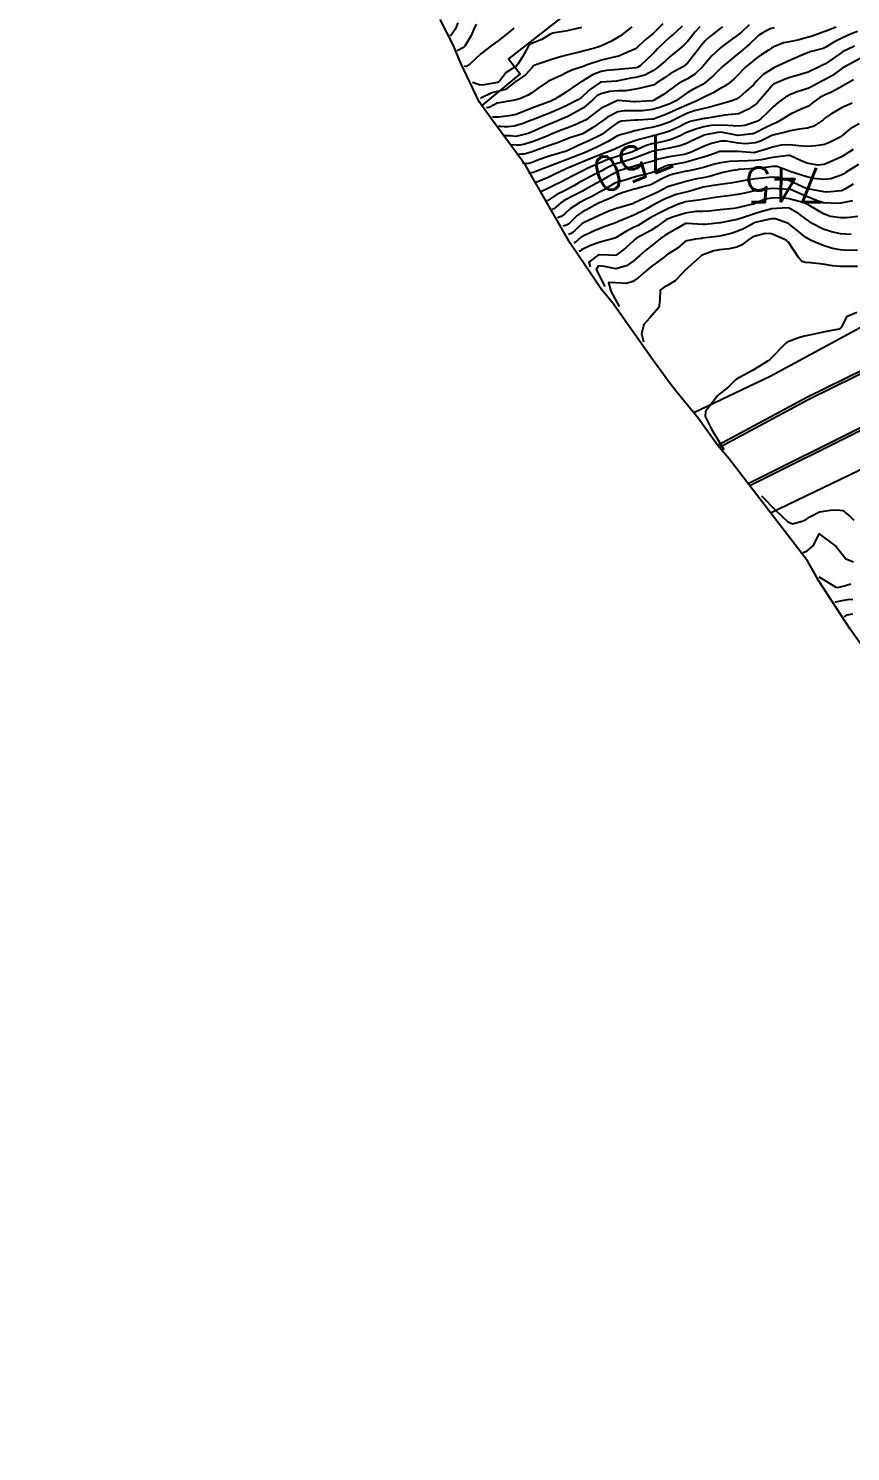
# Model space of a CAD drawing. Header units: metres. Extents: x 318500 to 325275, y 7408834 to 7428799.
# Drawn here: x 322921.5 to 323016.8, y 7420818.3 to 7420983.5 of the extents above; entities that cross this region are included whole.
import ezdxf
from ezdxf.enums import TextEntityAlignment as Align

# ---------------------------------------------------------------- set-up
doc = ezdxf.new("R2010")
doc.units = ezdxf.units.M
doc.header["$MEASUREMENT"] = 0
for name, color, linetype in [('Area', 45, 'Continuous'), ('Canteiro', 45, 'Continuous'), ('Cotas', 45, 'Continuous'), ('Curvas de Nivel 1m', 11, 'Continuous'), ('Curvas de Nivel 5m', 15, 'Continuous'), ('Edificações', 30, 'Continuous'), ('Vias Primárias', 230, 'Continuous')]:
    doc.layers.add(name, color=color, linetype=linetype)
doc.styles.add('Style-STANDARD', font='STANDARD.shx')

msp = doc.modelspace()

# ---------------------------------------------------------------- linework, layer by layer
at = {"layer": 'Area'}
msp.add_lwpolyline([(323020.4, 7420908.68), (323016.78, 7420913.76), (323013.11, 7420919.39), (323012.68, 7420920.16), (323011.82, 7420921.66), (323011.55, 7420922.02), (323002.72, 7420933.54), (323001.41, 7420935.08), (322999.16, 7420938.25), (322996.67, 7420941.26), (322995.98, 7420942.13), (322993.97, 7420944.87), (322989.24, 7420951.57), (322989.24, 7420951.58), (322987.94, 7420953.17), (322984.31, 7420958.56), (322979.8, 7420966.44), (322979.11, 7420967.61), (322975.21, 7420972.9), (322973.76, 7420974.94), (322971.64, 7420979.43), (322970.74, 7420981.54), (322969.24, 7420984.48)], dxfattribs=at)
at = {"layer": 'Canteiro'}
msp.add_lwpolyline([(323004.95, 7420930.64), (323018.28, 7420937.31), (323030.43, 7420943.98), (323040.66, 7420949.43), (323050.48, 7420953.81), (323062.11, 7420958.81, 1.137708), (323058.94, 7420964.15), (323047.2, 7420958.22), (323036.5, 7420952.71), (323022.99, 7420945.82), (323011.99, 7420940.41), (323001.62, 7420934.84)], format="xyb", dxfattribs=at)
at = {"layer": 'Curvas de Nivel 1m', "flags": 128}
for points, elevation in [([(322973.39, 7420983.96), (322973.14, 7420983.37), (322972.78, 7420982.55), (322972.1, 7420981.39), (322971.94, 7420981.24), (322971.2, 7420980.87)], 764), ([(322977.77, 7420983.51), (322977.54, 7420983.31), (322976.68, 7420982.6), (322975.95, 7420982.02), (322975.55, 7420981.74), (322974.99, 7420981.34), (322973.93, 7420980.5), (322972.7, 7420979.37), (322972.25, 7420979.04), (322972.06, 7420979.09)], 763), ([(322985.63, 7420983.56), (322984.13, 7420983.23), (322984, 7420983.2), (322983.97, 7420983.2), (322982.31, 7420982.9), (322981.96, 7420982.74), (322981.04, 7420982.18), (322979.95, 7420981.76), (322979.64, 7420981.59), (322979.38, 7420981.29), (322978.78, 7420980.15), (322978.25, 7420979.3), (322978.1, 7420979.12), (322977.92, 7420979.01), (322976.87, 7420978.36), (322976.12, 7420977.33), (322976, 7420977.22), (322975.89, 7420977.18), (322974.33, 7420976.9), (322973.88, 7420976.88), (322972.98, 7420977.19)], 762), ([(322991.47, 7420983.64), (322990.85, 7420983.14), (322990.35, 7420982.76), (322989.96, 7420982.49), (322989.11, 7420982), (322987.94, 7420981.45), (322987.74, 7420981.37), (322987.12, 7420981.18), (322985.94, 7420980.88), (322985.49, 7420980.76), (322983.93, 7420980.35), (322983.04, 7420980.12), (322981.93, 7420979.77), (322980.44, 7420979.27), (322980.07, 7420979.12), (322979.92, 7420978.98), (322979.12, 7420978.07), (322978.01, 7420977.31), (322977.93, 7420977.27), (322977.89, 7420977.22), (322976.81, 7420976.39), (322975.87, 7420976.16), (322975.21, 7420976), (322973.96, 7420975.36), (322973.9, 7420975.32), (322973.89, 7420975.32)], 761), ([(322997.31, 7420983.72), (322996.59, 7420983.06), (322996.26, 7420982.77), (322995.96, 7420982.51), (322995.2, 7420981.83), (322994.45, 7420981.08), (322994.2, 7420980.83), (322993.93, 7420980.57), (322992.41, 7420979.11), (322992.12, 7420978.92), (322991.92, 7420978.87), (322990.31, 7420978.75), (322989.91, 7420978.71), (322988.51, 7420978.57), (322987.91, 7420978.47), (322986.98, 7420978.11), (322985.89, 7420977.44), (322985.75, 7420977.35), (322985.51, 7420977.21), (322984.54, 7420976.56), (322983.87, 7420976.1), (322983.35, 7420975.75), (322982.53, 7420975.24), (322982.08, 7420975.03), (322981.86, 7420974.94), (322981.33, 7420974.74), (322979.85, 7420974.19), (322978.03, 7420973.48), (322977.84, 7420973.43), (322977.19, 7420973.31), (322976.02, 7420973.15), (322975.96, 7420973.15), (322975.46, 7420973.16), (322975.29, 7420973.16)], 759), ([(322999.36, 7420983.64), (322998.77, 7420983.03), (322998.42, 7420982.58), (322997.95, 7420981.98), (322997.49, 7420981.5), (322996.94, 7420981.05), (322995.93, 7420980.24), (322995.32, 7420979.68), (322994.65, 7420979.08), (322994.24, 7420978.77), (322993.91, 7420978.53), (322992.98, 7420978.03), (322991.9, 7420977.78), (322991.33, 7420977.7), (322989.89, 7420977.39), (322989.69, 7420977.36), (322987.89, 7420977.23), (322987.85, 7420977.21), (322987.77, 7420977.17), (322986.67, 7420976.4), (322985.87, 7420975.66), (322985.63, 7420975.44), (322985.28, 7420975.21), (322983.85, 7420974.47), (322983, 7420974.08), (322981.84, 7420973.58), (322981.04, 7420973.26), (322980.17, 7420972.94), (322979.83, 7420972.81), (322978.73, 7420972.38), (322977.82, 7420972.12), (322977.1, 7420972.03), (322976.66, 7420972.06), (322976.25, 7420972.09), (322975.98, 7420972.08)], 758), ([(323001.98, 7420983.66), (323001.6, 7420983.37), (323001.11, 7420983), (323000.46, 7420982.5), (322999.96, 7420982.02), (322999.49, 7420981.47), (322999.16, 7420981.02), (322997.92, 7420979.42), (322997.47, 7420979.05), (322996.45, 7420978.52), (322995.91, 7420978.2), (322995.24, 7420977.74), (322994.27, 7420977.09), (322994.04, 7420976.93), (322993.89, 7420976.86), (322992.46, 7420976.53), (322991.88, 7420976.42), (322990.78, 7420976.23), (322989.88, 7420976.2), (322988.9, 7420976.13), (322987.87, 7420975.89), (322987.42, 7420975.62), (322986.95, 7420975.18), (322985.85, 7420974.26), (322984.02, 7420973.23), (322983.9, 7420973.17), (322983.84, 7420973.15), (322982.5, 7420972.57), (322981.83, 7420972.3), (322981.08, 7420972), (322979.81, 7420971.41), (322979.72, 7420971.37), (322979.43, 7420971.28), (322978.16, 7420970.94), (322977.99, 7420970.92), (322977.36, 7420970.99), (322977.03, 7420971.01), (322976.68, 7420971)], 757), ([(323005.07, 7420983.86), (323004.1, 7420982.96), (323004.04, 7420982.89), (323003.97, 7420982.84), (323002.87, 7420982.07), (323001.95, 7420981.37), (323001.74, 7420981.2), (323001.51, 7420980.99), (323000.71, 7420980.23), (322999.92, 7420979.33), (322999.65, 7420979.01), (322998.76, 7420978.17), (322997.9, 7420977.63), (322997.52, 7420977.43), (322996.88, 7420977.06), (322996.28, 7420976.66), (322995.88, 7420976.35), (322995.15, 7420975.8), (322993.99, 7420975.09), (322993.9, 7420975.05), (322993.86, 7420975.04), (322993.8, 7420975.04), (322991.86, 7420974.95), (322991.69, 7420974.96), (322989.86, 7420975.11), (322989.81, 7420975.1), (322987.85, 7420974.15), (322986.58, 7420973.19), (322986.17, 7420972.86), (322985.83, 7420972.68), (322984.81, 7420972.23), (322983.82, 7420971.86), (322983.37, 7420971.69), (322982.3, 7420971.25), (322981.95, 7420971.11), (322981.81, 7420971.05), (322980.54, 7420970.53), (322979.79, 7420970.27), (322979.04, 7420970.03), (322978.48, 7420969.92), (322978.05, 7420969.92), (322977.82, 7420969.94), (322977.38, 7420969.92)], 756), ([(323015.18, 7420983.62), (323013.97, 7420983.14), (323013.75, 7420983.06), (323013.1, 7420982.84), (323012.27, 7420982.54), (323011.96, 7420982.45), (323010.72, 7420982.11), (323009.96, 7420981.96), (323009.06, 7420981.79), (323007.95, 7420981.34), (323007.68, 7420981.17), (323007.31, 7420980.92), (323006.48, 7420980.38), (323005.93, 7420980), (323004.64, 7420978.95), (323004.27, 7420978.59), (323003.91, 7420978.18), (323003.31, 7420977.56), (323002.59, 7420976.98), (323002.16, 7420976.72), (323001.88, 7420976.55), (323000.9, 7420975.98), (322999.87, 7420975.49), (322999.55, 7420975.33), (322998.92, 7420975.02), (322997.86, 7420974.57), (322996.97, 7420974.18), (322995.85, 7420973.66), (322995.42, 7420973.49), (322994.35, 7420973.08), (322993.98, 7420972.95), (322993.84, 7420972.92), (322992.14, 7420972.81), (322991.84, 7420972.8), (322990.28, 7420972.7), (322989.83, 7420972.54), (322989.03, 7420971.95), (322987.98, 7420971.17), (322987.88, 7420971.1), (322987.81, 7420971.06), (322986.54, 7420970.44), (322985.79, 7420970.12), (322985.15, 7420969.85), (322983.87, 7420969.23), (322983.78, 7420969.19), (322983.72, 7420969.17), (322981.77, 7420968.61), (322980.76, 7420968.26), (322979.77, 7420967.87), (322979.51, 7420967.79), (322979.43, 7420967.79), (322979.39, 7420967.79), (322978.78, 7420967.76)], 754), ([(323017.64, 7420983.11), (323016.83, 7420982.79), (323016.23, 7420982.53), (323015.96, 7420982.41), (323014.9, 7420981.87), (323013.95, 7420981.28), (323013.64, 7420981.14), (323012.47, 7420980.84), (323012.06, 7420980.73), (323011.94, 7420980.68), (323011.64, 7420980.56), (323009.93, 7420979.82), (323008.01, 7420978.91), (323007.95, 7420978.88), (323007.92, 7420978.87), (323006.71, 7420978.12), (323005.9, 7420977.29), (323005.73, 7420977.09), (323005.57, 7420976.93), (323004.7, 7420976.13), (323003.87, 7420975.4), (323003.59, 7420975.24), (323002.82, 7420974.98), (323001.86, 7420974.71), (323000.52, 7420974.33), (322999.85, 7420974.17), (322998.71, 7420973.88), (322997.85, 7420973.57), (322996.75, 7420973.06), (322996.15, 7420972.75), (322995.83, 7420972.6), (322994.71, 7420972.2), (322993.82, 7420971.98), (322993.08, 7420971.85), (322991.82, 7420971.56), (322991.46, 7420971.48), (322990.27, 7420971.14), (322989.92, 7420971.04), (322989.81, 7420970.99), (322988.65, 7420970.3), (322987.79, 7420969.87), (322987.31, 7420969.65), (322986.32, 7420969.19), (322985.78, 7420968.96), (322985.37, 7420968.8), (322983.77, 7420968.17), (322982.02, 7420967.5), (322981.76, 7420967.41), (322981.34, 7420967.26), (322980.22, 7420966.8), (322980.02, 7420966.74), (322979.48, 7420966.68)], 753), ([(323017.31, 7420981.42), (323015.98, 7420980.8), (323015.94, 7420980.78), (323015.86, 7420980.72), (323013.93, 7420979.37), (323013.58, 7420979.18), (323012.88, 7420978.84), (323012.23, 7420978.53), (323011.91, 7420978.4), (323010.75, 7420978.02), (323009.9, 7420977.79), (323009.23, 7420977.56), (323007.89, 7420976.98), (323007.84, 7420976.96), (323007.8, 7420976.91), (323006.92, 7420975.87), (323006.12, 7420974.93), (323006, 7420974.79), (323005.86, 7420974.67), (323004.99, 7420974.08), (323003.85, 7420973.56), (323002.25, 7420973.39), (323001.84, 7420973.33), (323001.57, 7420973.27), (322999.99, 7420973.01), (322999.86, 7420972.99), (322999.84, 7420972.99), (322998.22, 7420972.65), (322997.83, 7420972.51), (322996.86, 7420972.02), (322995.82, 7420971.54), (322995.47, 7420971.41), (322994.3, 7420971.09), (322993.91, 7420970.99), (322993.81, 7420970.96), (322992.33, 7420970.58), (322991.8, 7420970.41), (322990.85, 7420970.08), (322989.79, 7420969.6), (322989.49, 7420969.45), (322988.78, 7420969.16), (322988.04, 7420968.91), (322987.78, 7420968.8), (322987.11, 7420968.52), (322985.77, 7420967.97), (322983.92, 7420967.22), (322983.81, 7420967.17), (322983.76, 7420967.14), (322982.47, 7420966.51), (322981.74, 7420966.17), (322981.11, 7420965.89), (322980.54, 7420965.67), (322980.18, 7420965.6)], 752), ([(323017.93, 7420979.99), (323016.11, 7420978.98), (323015.92, 7420978.87), (323015.82, 7420978.8), (323014.73, 7420978), (323013.9, 7420977.55), (323013.42, 7420977.32), (323012.56, 7420976.84), (323012.14, 7420976.59), (323011.88, 7420976.48), (323010.65, 7420976.1), (323009.87, 7420975.8), (323009.29, 7420975.47), (323008.48, 7420974.9), (323007.85, 7420974.37), (323007.13, 7420973.63), (323006.37, 7420972.92), (323006.05, 7420972.71), (323005.84, 7420972.61), (323004.56, 7420972.21), (323003.83, 7420972.12), (323002.61, 7420972.19), (323001.83, 7420972.25), (323000.65, 7420972.18), (322999.83, 7420972.03), (322999.02, 7420971.82), (322997.81, 7420971.37), (322997.59, 7420971.26), (322997.16, 7420971.05), (322996.23, 7420970.64), (322995.8, 7420970.51), (322994.64, 7420970.24), (322993.79, 7420970.06), (322993.05, 7420969.84), (322991.78, 7420969.25), (322991.7, 7420969.2), (322991.47, 7420969.12), (322989.77, 7420968.61), (322988.69, 7420968.24), (322987.77, 7420967.86), (322986.27, 7420967.19), (322985.92, 7420967.03), (322985.76, 7420966.94), (322984.6, 7420966.36), (322983.74, 7420965.88), (322983.31, 7420965.66), (322982.42, 7420965.24), (322981.96, 7420965.01), (322981.72, 7420964.88), (322981.07, 7420964.56), (322980.88, 7420964.52)], 751), ([(323017.01, 7420974.78), (323015.85, 7420974.29), (323014.53, 7420973.5), (323013.84, 7420973.04), (323013.74, 7420972.94), (323013.62, 7420972.83), (323012.57, 7420972.1), (323011.83, 7420971.88), (323010.91, 7420971.77), (323009.82, 7420971.57), (323009.28, 7420971.43), (323007.81, 7420971.07), (323007.7, 7420971.03), (323007.48, 7420970.91), (323006.37, 7420970.36), (323005.8, 7420970.18), (323004.68, 7420970.07), (323003.8, 7420970.13), (323002.41, 7420970.37), (323001.8, 7420970.37), (323000.7, 7420970.09), (322999.79, 7420969.75), (322999.28, 7420969.53), (322998.18, 7420969.03), (322997.78, 7420968.89), (322997.59, 7420968.85), (322995.78, 7420968.57), (322994.57, 7420968.28), (322993.77, 7420968.03), (322992.28, 7420967.63), (322991.76, 7420967.48), (322990.62, 7420967.14), (322989.97, 7420966.93), (322989.76, 7420966.83), (322988.69, 7420966.22), (322987.74, 7420965.69), (322987.4, 7420965.51), (322986.81, 7420965.18), (322986.13, 7420964.79), (322985.72, 7420964.57), (322984.82, 7420964.1), (322983.7, 7420963.53), (322983.5, 7420963.43), (322983.23, 7420963.23), (322982.4, 7420962.53), (322982.22, 7420962.45)], 749), ([(323017.83, 7420972.39), (323016.79, 7420971.82), (323015.81, 7420971), (323015.71, 7420970.9), (323015.54, 7420970.8), (323014.39, 7420970.23), (323013.8, 7420970), (323012.81, 7420969.82), (323011.79, 7420969.76), (323010.83, 7420969.83), (323009.8, 7420969.96), (323008.77, 7420969.92), (323007.79, 7420969.69), (323007.21, 7420969.5), (323005.78, 7420969.05), (323005.68, 7420969.04), (323003.78, 7420969.16), (323003.58, 7420969.17), (323001.78, 7420969.19), (323001.62, 7420969.16), (323001.17, 7420969), (323000.15, 7420968.63), (322999.78, 7420968.51), (322999.08, 7420968.32), (322997.77, 7420967.96), (322996.38, 7420967.68), (322995.77, 7420967.58), (322995.37, 7420967.47), (322994.55, 7420967.08), (322994.04, 7420966.81), (322993.75, 7420966.69), (322992.47, 7420966.39), (322991.75, 7420966.19), (322990.93, 7420965.94), (322989.74, 7420965.59), (322989.43, 7420965.46), (322988.92, 7420965.16), (322988.18, 7420964.71), (322987.72, 7420964.46), (322986.88, 7420964.01), (322985.7, 7420963.41), (322985.57, 7420963.34), (322985.31, 7420963.2), (322984.35, 7420962.56), (322983.69, 7420961.95), (322983.28, 7420961.63), (322982.85, 7420961.48)], 748), ([(323017.15, 7420969.42), (323016.18, 7420968.79), (323015.78, 7420968.56), (323015.28, 7420968.31), (323013.77, 7420967.68), (323013.01, 7420967.6), (323011.77, 7420967.84), (323011.03, 7420968.12), (323009.78, 7420968.7), (323009.62, 7420968.72), (323007.78, 7420968.47), (323006.48, 7420968.22), (323005.77, 7420968.12), (323004.91, 7420968.09), (323003.77, 7420968.06), (323002.79, 7420968), (323001.77, 7420967.88), (323001.06, 7420967.71), (322999.76, 7420967.32), (322998.48, 7420967.03), (322997.88, 7420966.91), (322997.76, 7420966.89), (322996.25, 7420966.56), (322995.75, 7420966.39), (322994.87, 7420965.95), (322993.73, 7420965.33), (322993.56, 7420965.27), (322992.88, 7420965.1), (322991.98, 7420964.86), (322991.72, 7420964.79), (322990.45, 7420964.41), (322989.71, 7420964.14), (322989.05, 7420963.82), (322987.7, 7420963.23), (322987.66, 7420963.21), (322987.59, 7420963.17), (322985.69, 7420962.15), (322985.13, 7420961.76), (322984.56, 7420961.21), (322984.13, 7420960.76), (322983.96, 7420960.65), (322983.48, 7420960.51)], 747), ([(323017.77, 7420967.68), (323016.34, 7420966.79), (323015.99, 7420966.56), (323015.75, 7420966.42), (323014.56, 7420966), (323013.75, 7420965.92), (323012.55, 7420966.04), (323011.75, 7420966.23), (323009.78, 7420966.86), (323009.76, 7420966.87), (323009.73, 7420966.88), (323008.31, 7420967.45), (323007.77, 7420967.45), (323007.3, 7420967.38), (323005.76, 7420967.22), (323003.89, 7420967.08), (323003.76, 7420967.07), (323003.15, 7420966.97), (323002.01, 7420966.73), (323001.76, 7420966.67), (323000.46, 7420966.29), (322999.75, 7420966.14), (322998.81, 7420965.95), (322997.74, 7420965.69), (322997.24, 7420965.55), (322995.73, 7420965.11), (322995.7, 7420965.1), (322995.65, 7420965.07), (322994.39, 7420964.41), (322993.72, 7420964.11), (322992.99, 7420963.82), (322991.7, 7420963.18), (322991.66, 7420963.16), (322991.53, 7420963.12), (322989.69, 7420962.58), (322988.79, 7420962.26), (322987.69, 7420961.77), (322986.44, 7420961.19), (322985.93, 7420960.94), (322985.67, 7420960.77), (322984.86, 7420960.01), (322984.43, 7420959.66), (322984.11, 7420959.53)], 746), ([(323017.04, 7420963.45), (323015.71, 7420963.17), (323015.36, 7420963.15), (323013.71, 7420963.23), (323013.18, 7420963.37), (323011.72, 7420963.97), (323009.85, 7420964.76), (323009.73, 7420964.78), (323007.76, 7420964.88), (323007.73, 7420964.88), (323005.98, 7420964.68), (323005.73, 7420964.63), (323004.36, 7420964.31), (323003.72, 7420964.18), (323002.66, 7420964.03), (323001.71, 7420963.91), (323000.91, 7420963.8), (322999.71, 7420963.61), (322999.2, 7420963.53), (322997.7, 7420963.32), (322997.48, 7420963.27), (322996.86, 7420963.05), (322995.7, 7420962.58), (322994.69, 7420962.08), (322993.68, 7420961.52), (322992.98, 7420961.1), (322992.18, 7420960.61), (322991.67, 7420960.35), (322990.84, 7420959.95), (322989.65, 7420959.2), (322989.61, 7420959.18), (322989.48, 7420959.14), (322988.07, 7420958.74), (322987.64, 7420958.62), (322986.59, 7420958.23), (322985.63, 7420957.75), (322985.42, 7420957.61), (322985.37, 7420957.59)], 744), ([(323017.69, 7420961.62), (323016.4, 7420961.5), (323015.69, 7420961.49), (323014.51, 7420961.64), (323013.69, 7420961.93), (323012.2, 7420962.84), (323011.7, 7420963.11), (323011.29, 7420963.27), (323009.71, 7420963.69), (323008.82, 7420963.79), (323007.71, 7420963.78), (323006.97, 7420963.66), (323005.7, 7420963.13), (323005.56, 7420963.08), (323005, 7420962.94), (323003.7, 7420962.64), (323003.31, 7420962.58), (323001.69, 7420962.4), (323000.43, 7420962.27), (322999.69, 7420962.23), (322998.89, 7420962.22), (322997.69, 7420962.04), (322996.18, 7420961.56), (322995.68, 7420961.36), (322995.49, 7420961.27), (322995.19, 7420961.07), (322994.31, 7420960.45), (322993.66, 7420960.03), (322993.07, 7420959.69), (322992.02, 7420959.11), (322991.8, 7420958.97), (322991.65, 7420958.83), (322990.75, 7420958.01), (322989.65, 7420957.14), (322989.6, 7420957.12), (322988.78, 7420957.15), (322987.62, 7420957.18), (322987.59, 7420957.17), (322986.46, 7420956.34), (322986.63, 7420955.81)], 743), ([(323016.9, 7420959.55), (323015.66, 7420959.64), (323014.64, 7420959.84), (323013.67, 7420960.17), (323012.38, 7420960.84), (323011.68, 7420961.33), (323010.8, 7420961.97), (323009.7, 7420962.6), (323009.47, 7420962.66), (323007.7, 7420962.54), (323006.42, 7420962.19), (323005.69, 7420961.94), (323004.17, 7420961.44), (323003.68, 7420961.3), (323002.14, 7420960.98), (323001.77, 7420960.9), (323001.68, 7420960.89), (322999.98, 7420960.7), (322999.68, 7420960.7), (322997.87, 7420960.84), (322997.68, 7420960.81), (322996.55, 7420960.17), (322995.66, 7420959.66), (322995.29, 7420959.44), (322994.77, 7420959.08), (322994.15, 7420958.58), (322993.64, 7420958.16), (322993.05, 7420957.68), (322992.38, 7420957.11), (322991.61, 7420956.46), (322990.83, 7420955.9), (322989.6, 7420955.57), (322988.3, 7420955.85), (322987.61, 7420955.91), (322987.31, 7420955.47), (322988.32, 7420953.51)], 742), ([(323017.64, 7420957.72), (323016.54, 7420957.69), (323015.64, 7420957.76), (323014.75, 7420957.93), (323013.64, 7420958.28), (323012.28, 7420958.84), (323011.66, 7420959.21), (323010.04, 7420960.51), (323009.68, 7420960.8), (323009.53, 7420960.88), (323008.14, 7420961.35), (323007.68, 7420961.37), (323007.31, 7420961.28), (323005.73, 7420960.93), (323005.69, 7420960.92), (323004.41, 7420960.21), (323003.66, 7420959.88), (323002.97, 7420959.67), (323001.66, 7420959.35), (323001.35, 7420959.3), (322999.65, 7420959.12), (322999.56, 7420959.1), (322998.84, 7420959.02), (322997.86, 7420958.83), (322997.65, 7420958.72), (322996.74, 7420957.95), (322995.62, 7420957.25), (322995.52, 7420957.17), (322995.39, 7420957.07), (322993.61, 7420955.75), (322992.84, 7420955.1), (322992.19, 7420954.52), (322991.58, 7420954.09), (322990.86, 7420953.85), (322989.58, 7420953.93), (322988.75, 7420953.99), (322989.03, 7420952.96), (322990, 7420951.2)], 741), ([(323017.55, 7420950.51), (323016.35, 7420949.98), (323015.78, 7420948.8), (323015.68, 7420948.63), (323015.52, 7420948.57), (323014.04, 7420948.29), (323013.51, 7420948.19), (323012.4, 7420947.95), (323011.5, 7420947.75), (323010.79, 7420947.57), (323009.49, 7420947.05), (323009.39, 7420946.98), (323009.29, 7420946.88), (323007.47, 7420945.04), (323007.29, 7420944.9), (323006.17, 7420944.2), (323005.45, 7420943.75), (323003.97, 7420942.95), (323003.62, 7420942.77), (323003.43, 7420942.63), (323002.59, 7420941.8), (323001.57, 7420940.98), (323001.41, 7420940.83), (323000, 7420939), (322999.97, 7420938.41), (323000.72, 7420936.96), (323002.13, 7420934.58)], 739), ([(323006.52, 7420929.23), (323008.13, 7420927.54), (323009.56, 7420926.19), (323010.11, 7420925.97), (323011.22, 7420926.26), (323011.62, 7420926.45), (323012.18, 7420926.84), (323013.24, 7420927.36), (323014.51, 7420927.54), (323015.24, 7420927.58), (323015.95, 7420927.5), (323016.81, 7420926.78), (323017.22, 7420926.41)], 739), ([(323013.14, 7420919.81), (323013.83, 7420919.42), (323015.12, 7420918.62), (323015.33, 7420918.58), (323016.13, 7420918.78), (323016.87, 7420919.02)], 741), ([(323015, 7420916.94), (323015.03, 7420916.92), (323015.09, 7420916.91), (323016.66, 7420917.21), (323017.1, 7420917.19)], 742), ([(323016.14, 7420915.18), (323016.45, 7420915.41), (323017.08, 7420915.51)], 743)]:
    msp.add_lwpolyline(points, dxfattribs=dict(at, elevation=elevation))
at = {"layer": 'Curvas de Nivel 5m', "flags": 128}
for points, elevation in [([(322971.28, 7420984.1), (322971.01, 7420983.4), (322970.57, 7420982.79), (322970.35, 7420982.62)], 765), ([(322995.06, 7420984.01), (322994.15, 7420983.09), (322994.06, 7420983), (322993.97, 7420982.92), (322992.96, 7420982.1), (322991.97, 7420981.12), (322991.94, 7420981.1), (322991.9, 7420981.08), (322989.93, 7420980.26), (322989.06, 7420980.03), (322987.93, 7420979.78), (322986.16, 7420979.2), (322985.99, 7420979.13), (322985.92, 7420979.1), (322984.51, 7420978.62), (322983.91, 7420978.34), (322983.17, 7420977.97), (322981.89, 7420977.38), (322981.81, 7420977.33), (322981.68, 7420977.25), (322980.61, 7420976.54), (322979.87, 7420975.98), (322979.44, 7420975.71), (322978.45, 7420975.3), (322977.86, 7420975.13), (322977.64, 7420975.09), (322975.85, 7420974.77), (322974.9, 7420974.29), (322974.68, 7420974.24), (322974.59, 7420974.24)], 760), ([(323007.98, 7420983.53), (323007.49, 7420983.4), (323006.59, 7420982.92), (323006.21, 7420982.68), (323005.96, 7420982.46), (323005.18, 7420981.72), (323004.31, 7420980.95), (323003.94, 7420980.65), (323001.94, 7420978.99), (323000.92, 7420977.99), (322999.89, 7420977.09), (322999.84, 7420977.06), (322999.77, 7420977.01), (322998.55, 7420976.36), (322997.87, 7420975.98), (322997.32, 7420975.6), (322996.56, 7420975.06), (322995.86, 7420974.71), (322994.67, 7420974.27), (322993.85, 7420974.05), (322992.65, 7420973.91), (322991.85, 7420973.89), (322990.6, 7420973.89), (322989.85, 7420973.78), (322988.63, 7420973.16), (322988.17, 7420972.83), (322987.83, 7420972.57), (322987.01, 7420972), (322985.81, 7420971.26), (322985.77, 7420971.24), (322985.65, 7420971.2), (322984.27, 7420970.76), (322983.8, 7420970.57), (322982.85, 7420970.18), (322981.79, 7420969.83), (322981.36, 7420969.69), (322980.22, 7420969.27), (322979.78, 7420969.11), (322978.99, 7420968.86), (322978.74, 7420968.86), (322978.6, 7420968.86), (322978.08, 7420968.84)], 755), ([(323017.18, 7420977.5), (323015.94, 7420976.8), (323015.91, 7420976.78), (323015.89, 7420976.77), (323014.62, 7420976.08), (323013.87, 7420975.76), (323013.26, 7420975.45), (323012.42, 7420974.84), (323012.13, 7420974.58), (323011.86, 7420974.39), (323011.1, 7420974.11), (323009.85, 7420973.52), (323008.87, 7420972.89), (323008.22, 7420972.52), (323007.83, 7420972.35), (323006.87, 7420971.87), (323005.82, 7420971.34), (323005.51, 7420971.24), (323003.81, 7420971.03), (323003.74, 7420971.03), (323001.82, 7420971.41), (323001.41, 7420971.4), (322999.81, 7420971.06), (322999.77, 7420971.05), (322999.68, 7420971.01), (322998.42, 7420970.41), (322997.8, 7420970.11), (322997.02, 7420969.82), (322995.79, 7420969.56), (322995.38, 7420969.48), (322993.78, 7420969.18), (322993.71, 7420969.16), (322993.57, 7420969.09), (322991.77, 7420968.39), (322990.67, 7420968.04), (322989.77, 7420967.78), (322989.3, 7420967.62), (322988.36, 7420967.16), (322987.98, 7420966.95), (322987.75, 7420966.82), (322986.67, 7420966.27), (322985.74, 7420965.77), (322985.37, 7420965.57), (322984.73, 7420965.21), (322984.09, 7420964.85), (322983.72, 7420964.67), (322982.76, 7420964.18), (322981.7, 7420963.51), (322981.6, 7420963.45), (322981.57, 7420963.44)], 750), ([(323017.14, 7420965.38), (323016.18, 7420964.79), (323015.88, 7420964.64), (323015.73, 7420964.6), (323014.08, 7420964.47), (323013.72, 7420964.49), (323011.87, 7420964.85), (323011.73, 7420964.88), (323011.68, 7420964.9), (323009.74, 7420965.76), (323008.49, 7420966.15), (323007.75, 7420966.21), (323006.57, 7420966.1), (323005.75, 7420965.99), (323004.82, 7420965.87), (323003.74, 7420965.67), (323003.14, 7420965.56), (323001.74, 7420965.36), (323001.42, 7420965.31), (322999.73, 7420965.04), (322999.7, 7420965.04), (322999.61, 7420965.01), (322998.18, 7420964.57), (322997.72, 7420964.46), (322996.6, 7420964.17), (322995.71, 7420963.84), (322995.19, 7420963.6), (322994.19, 7420963.09), (322993.87, 7420962.92), (322993.7, 7420962.82), (322993.06, 7420962.46), (322991.69, 7420961.79), (322990.11, 7420961.14), (322989.81, 7420961.01), (322989.68, 7420960.95), (322988.37, 7420960.46), (322987.67, 7420960.21), (322986.94, 7420959.9), (322985.65, 7420959.29), (322985.6, 7420959.25), (322984.92, 7420958.65), (322984.74, 7420958.56)], 745), ([(323017.62, 7420955.83), (323016.58, 7420955.82), (323015.62, 7420955.83), (323014.72, 7420955.92), (323013.61, 7420956.09), (323012.2, 7420956.25), (323011.61, 7420956.28), (323011.17, 7420956.41), (323010.79, 7420956.86), (323009.65, 7420958.65), (323009.38, 7420958.88), (323007.66, 7420959.64), (323006.93, 7420959.65), (323005.66, 7420959.3), (323005.39, 7420959.2), (323004.99, 7420958.94), (323004.23, 7420958.36), (323003.64, 7420958.08), (323002.74, 7420957.87), (323001.63, 7420957.77), (323000.97, 7420957.66), (322999.62, 7420957.15), (322999.53, 7420957.1), (322999.41, 7420957.01), (322997.6, 7420955.35), (322997.3, 7420955.04), (322996.47, 7420954.16), (322995.58, 7420953.61), (322995.21, 7420953.44), (322994.76, 7420953.07), (322994.72, 7420951.91), (322994.59, 7420951.07), (322993.53, 7420949.86), (322992.87, 7420949.1), (322992.59, 7420948.01), (322992.83, 7420947.1)], 740), ([(323011.28, 7420922.68), (323011.36, 7420922.66), (323011.79, 7420922.84), (323012.54, 7420923.47), (323013.2, 7420924.82), (323015.18, 7420923.35), (323015.58, 7420922.79), (323016.28, 7420921.9), (323017.16, 7420921.57)], 740)]:
    msp.add_lwpolyline(points, dxfattribs=dict(at, elevation=elevation))
at = {"layer": 'Edificações'}
msp.add_lwpolyline([(322986.52, 7420987.29), (322977.15, 7420979.93), (322978.5, 7420978.2), (322974.06, 7420974.53), (322973.76, 7420974.94), (322971.64, 7420979.43), (322970.74, 7420981.54), (322969.24, 7420984.48)], dxfattribs=at)
at = {"layer": 'Vias Primárias'}
for points in [[(323715.64, 7420145.55, 0), (323709.04, 7420132.94)], [(323831.09, 7420001.79, 0), (323833.84, 7420008.44, 0.220888)], [(323214.16, 7420944.21), (323201.81, 7420939.26, 0.444431), (323201.43, 7420938.24, 0.099943), (323205.07, 7420933.77, 0), (323207.3, 7420931.93, 0.020742)], [(323005.08, 7420930.37), (323018.42, 7420937.05), (323030.57, 7420943.71), (323040.79, 7420949.16), (323050.6, 7420953.53), (323062.23, 7420958.54, 1.132666), (323058.78, 7420964.4), (323047.07, 7420958.49), (323036.36, 7420952.97), (323022.86, 7420946.09), (323011.85, 7420940.68), (323001.47, 7420935.1)], [(323007.55, 7420927.24), (323027.88, 7420937.02), (323048.91, 7420947.26), (323066.53, 7420954.48, -0.34605), (323072.22, 7420952.86), (323075.92, 7420945.49), (323079.75, 7420937.86), (323086.35, 7420925.66), (323091.91, 7420915.05), (323098.51, 7420901.71), (323101.01, 7420897.78, -0.456507), (323099.51, 7420892.74), (323088.49, 7420887.4), (323067.47, 7420877.81), (323050.07, 7420869.84)]]:
    msp.add_lwpolyline(points, format="xyb", dxfattribs=at)
msp.add_lwpolyline([(323096.69, 7420989.87), (323081.42, 7420981.73), (323068.51, 7420975.04), (323052.25, 7420966.53), (323027.89, 7420954.11), (323007.51, 7420943.07), (322998.66, 7420938.85)], dxfattribs=at)

# ---------------------------------------------------------------- texts
at = {"layer": 'Cotas', "style": 'Style-STANDARD'}
for s, rotation, p in [('750', 201.3165, (322991.59, 7420967.8, 750)), ('745', 179.8108, (323009.24, 7420965.3, 745))]:
    msp.add_text(s, height=4, rotation=rotation, dxfattribs=at).set_placement(p, align=Align.MIDDLE_CENTER)

doc.saveas('drawing.dxf')
